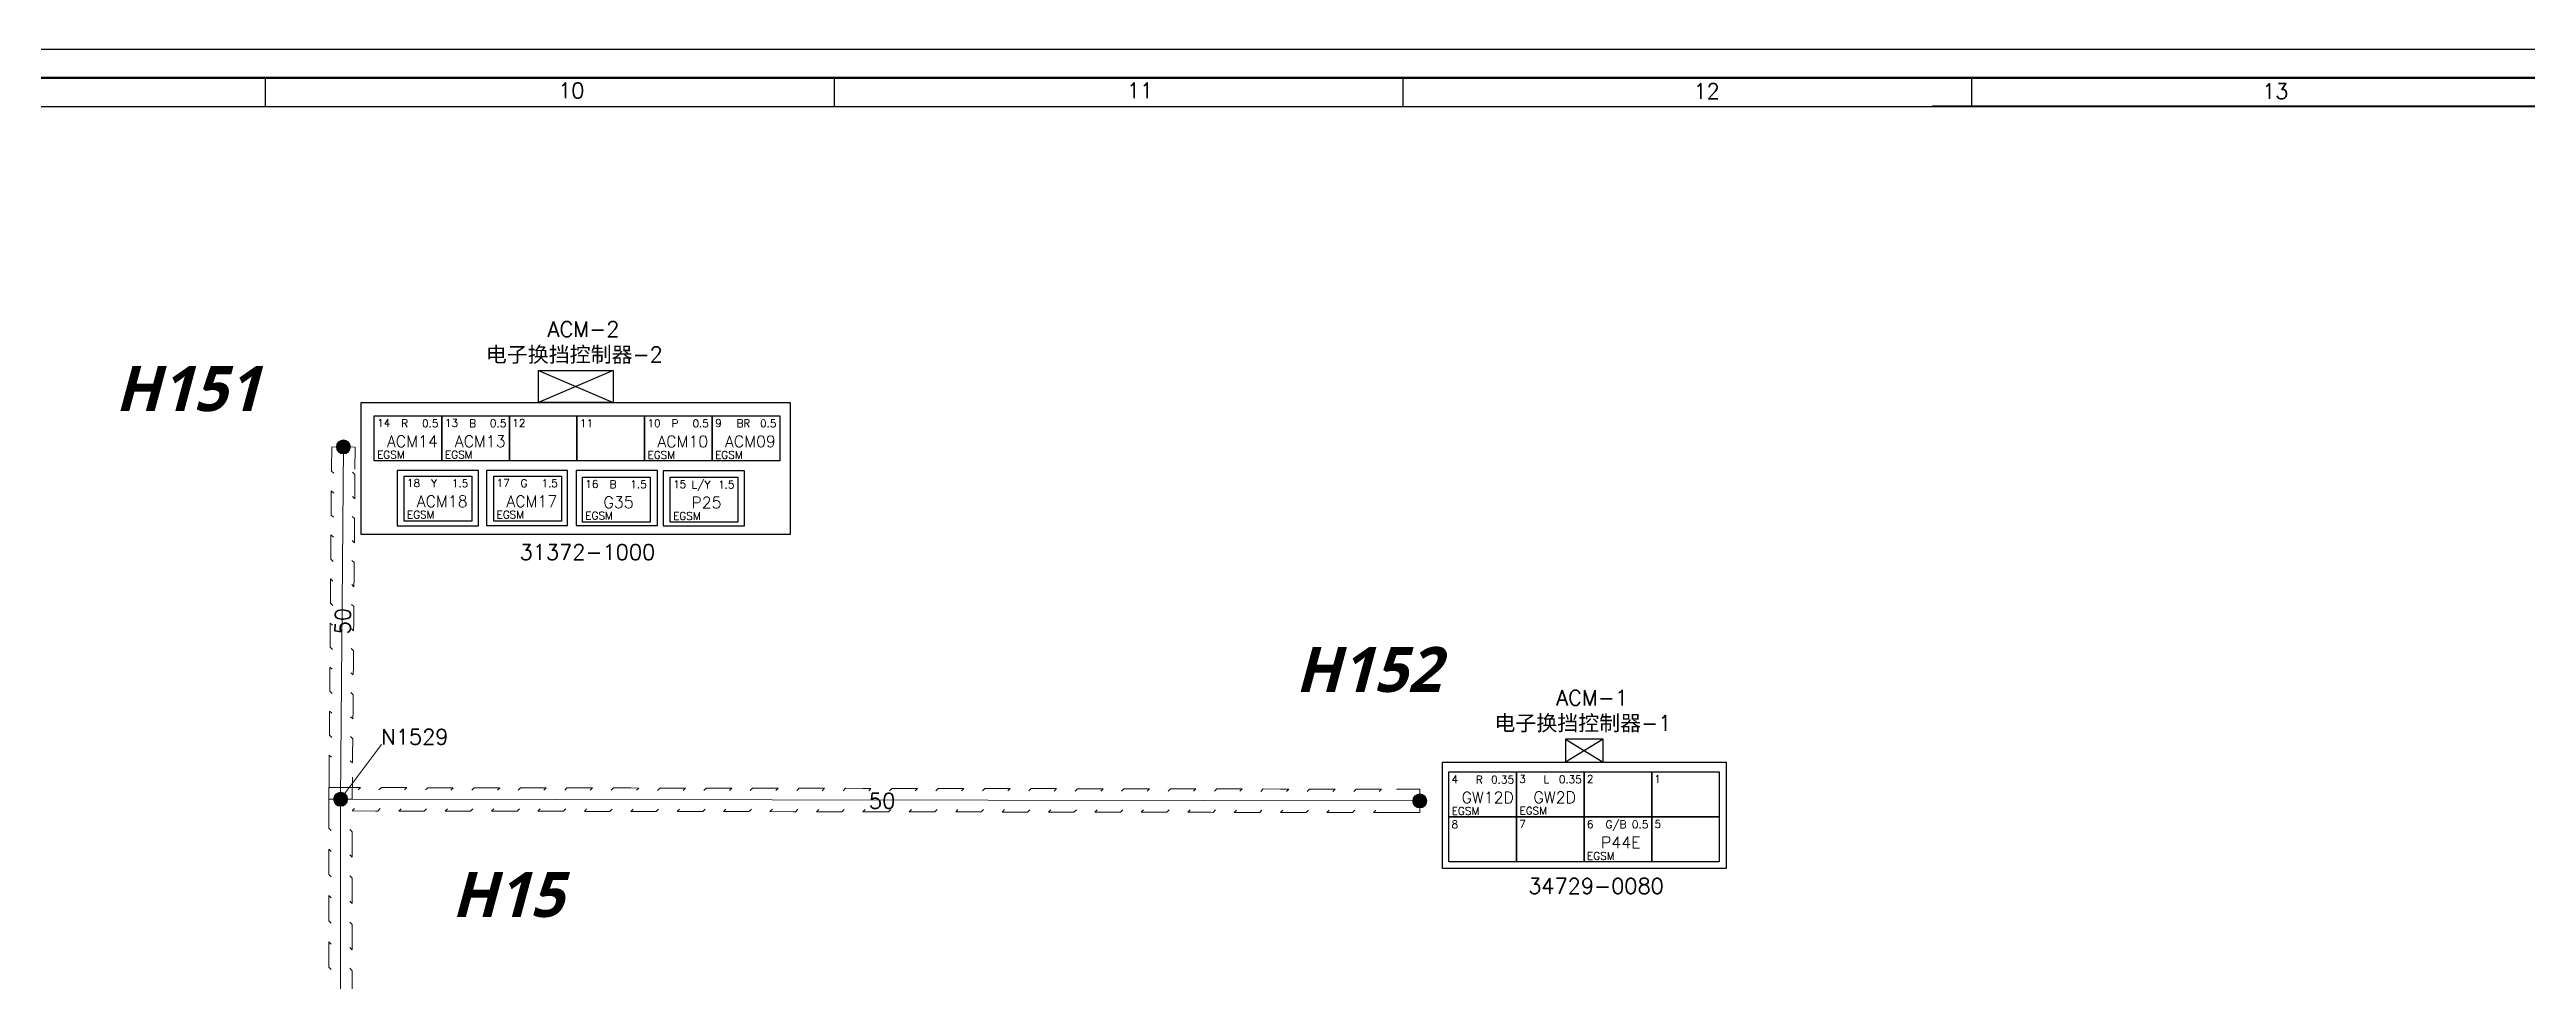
# Model space of a CAD drawing. Header units: millimetres. Extents: x 6 to 3615, y 6 to 858.
# Drawn here: x 899.1 to 1339.8, y 691.8 to 857.5 of the extents above; entities that cross this region are included whole.
import ezdxf

# ---------------------------------------------------------------- set-up
doc = ezdxf.new("R2010")
doc.units = ezdxf.units.MM
doc.styles.add('SegoeUIBoldItalic_Style', font='segoeuiz.ttf')
doc.styles.add('Simplex_Style', font='simplex_.ttf')

msp = doc.modelspace()

# ---------------------------------------------------------------- hatches: boundary and pattern name
h = msp.add_hatch(color=0)
edge = h.paths.add_edge_path()
edge.add_arc((951.39, 786.77), 1.25, 0, 360)
h = msp.add_hatch(color=0)
edge = h.paths.add_edge_path()
edge.add_arc((951.39, 786.77), 1.25, 0, 360)
h = msp.add_hatch(color=0)
edge = h.paths.add_edge_path()
edge.add_arc((950.89, 724.04), 1.25, 0, 360)
h = msp.add_hatch(color=0)
edge = h.paths.add_edge_path()
edge.add_arc((950.89, 724.04), 1.25, 0, 360)
h = msp.add_hatch(color=0)
edge = h.paths.add_edge_path()
edge.add_arc((1142.91, 723.74), 1.25, 0, 360)
h = msp.add_hatch(color=0)
edge = h.paths.add_edge_path()
edge.add_arc((1142.91, 723.74), 1.25, 0, 360)

# ---------------------------------------------------------------- linework, layer by layer
at = {"color": 0, "linetype": 'Continuous', "lineweight": 30, "flags": 128}
for points in [[(1208.79, 857.52), (6.55, 857.52)], [(3615.15, 857.52), (1208.83, 857.52)], [(937.55, 847.4), (937.55, 852.46)], [(1038.74, 847.4), (1038.74, 852.46)], [(1139.93, 847.4), (1139.93, 852.46)], [(1241.12, 847.4), (1241.12, 852.46)], [(31.89, 847.4), (3610.09, 847.4)], [(3610.09, 847.43), (1234.13, 847.43)], [(3610.09, 847.43), (1234.13, 847.43)], [(986.08, 800.36), (999.38, 794.69)], [(999.38, 800.36), (986.08, 794.69)], [(1168.83, 734.75), (1175.54, 730.67)], [(1175.54, 734.75), (1168.83, 730.67)]]:
    msp.add_lwpolyline(points, dxfattribs=at)
at = {"color": 0, "linetype": 'Continuous', "lineweight": 70, "flags": 128}
for points in [[(3610.09, 852.46), (26.83, 852.46)], [(26.83, 852.46), (1204.7, 852.46)]]:
    msp.add_lwpolyline(points, dxfattribs=at)
at = {"color": 0, "linetype": 'Continuous', "lineweight": 13, "flags": 128}
for points in [[(1038.74, 847.4), (1038.74, 852.46)], [(1038.74, 847.4), (1038.74, 852.46)], [(950.89, 724.04), (951.39, 786.77)], [(950.89, 724.04), (958.14, 733.79)], [(950.65, 425.27), (950.89, 724.04)], [(950.89, 724.04), (1142.91, 723.74)]]:
    msp.add_lwpolyline(points, dxfattribs=at)
at = {"color": 0, "linetype": 'Continuous', "lineweight": 30, "flags": 128}
for points in [[(986.08, 800.36), (999.38, 800.36), (999.38, 794.69), (986.08, 794.69), (986.08, 800.36)], [(954.57, 794.69), (1030.89, 794.69), (1030.89, 771.18), (954.57, 771.18), (954.57, 794.69)], [(956.87, 792.29), (968.9, 792.29), (968.9, 784.27), (956.87, 784.27), (956.87, 792.29)], [(968.9, 792.29), (980.92, 792.29), (980.92, 784.27), (968.9, 784.27), (968.9, 792.29)], [(980.92, 792.29), (992.95, 792.29), (992.95, 784.27), (980.92, 784.27), (980.92, 792.29)], [(992.95, 792.29), (1004.98, 792.29), (1004.98, 784.27), (992.95, 784.27), (992.95, 792.29)], [(1004.98, 792.29), (1017.01, 792.29), (1017.01, 784.27), (1004.98, 784.27), (1004.98, 792.29)], [(1017.01, 792.29), (1029.04, 792.29), (1029.04, 784.27), (1017.01, 784.27), (1017.01, 792.29)], [(960.96, 772.74), (975.44, 772.74), (975.44, 782.56), (960.96, 782.56)], [(962.19, 781.59), (974.22, 781.59), (974.22, 773.58), (962.19, 773.58), (962.19, 781.59)], [(976.82, 772.79), (991.29, 772.79), (991.29, 782.6), (976.82, 782.6)], [(978.14, 781.59), (990.17, 781.59), (990.17, 773.58), (978.14, 773.58), (978.14, 781.59)], [(992.8, 772.79), (1007.28, 772.79), (1007.28, 782.6), (992.8, 782.6)], [(993.92, 781.41), (1005.95, 781.41), (1005.95, 773.4), (993.92, 773.4), (993.92, 781.41)], [(1008.26, 772.71), (1022.73, 772.71), (1022.73, 782.53), (1008.26, 782.53)], [(1009.52, 781.41), (1021.54, 781.41), (1021.54, 773.4), (1009.52, 773.4), (1009.52, 781.41)], [(1168.83, 730.67), (1175.54, 730.67), (1175.54, 734.75), (1168.83, 734.75), (1168.83, 730.67)], [(1146.96, 730.67), (1197.41, 730.67), (1197.41, 711.73), (1146.96, 711.73), (1146.96, 730.67)], [(1148.08, 728.93), (1160.11, 728.93), (1160.11, 720.91), (1148.08, 720.91), (1148.08, 728.93)], [(1160.11, 728.93), (1172.14, 728.93), (1172.14, 720.91), (1160.11, 720.91), (1160.11, 728.93)], [(1172.14, 728.93), (1184.17, 728.93), (1184.17, 720.91), (1172.14, 720.91), (1172.14, 728.93)], [(1184.17, 728.93), (1196.2, 728.93), (1196.2, 720.91), (1184.17, 720.91), (1184.17, 728.93)], [(1148.08, 720.91), (1160.11, 720.91), (1160.11, 712.89), (1148.08, 712.89), (1148.08, 720.91)], [(1160.11, 720.91), (1172.14, 720.91), (1172.14, 712.89), (1160.11, 712.89), (1160.11, 720.91)], [(1172.14, 720.91), (1184.17, 720.91), (1184.17, 712.89), (1172.14, 712.89), (1172.14, 720.91)], [(1184.17, 720.91), (1196.2, 720.91), (1196.2, 712.89), (1184.17, 712.89), (1184.17, 720.91)]]:
    msp.add_lwpolyline(points, close=True, dxfattribs=at)
at = {"color": 0, "linetype": 'Continuous', "lineweight": 13, "flags": 128}
for points in [[(949.31, 786.78), (949.28, 782.86)], [(949.31, 786.78), (953.47, 786.75)], [(953.47, 786.75), (953.44, 782.83)], [(949.28, 782.86), (949.27, 782.47)], [(949.27, 782.47), (949.69, 782.08)], [(953.43, 781.85), (953.02, 782.25)], [(953.43, 781.85), (953.41, 778.91)], [(949.24, 778.94), (949.21, 775.02)], [(949.24, 778.94), (949.66, 778.55)], [(953.4, 777.54), (952.99, 777.93)], [(953.41, 778.91), (953.4, 777.54)], [(949.21, 775.02), (949.21, 774.63)], [(949.21, 774.63), (949.62, 774.24)], [(953.37, 774.01), (952.96, 774.41)], [(953.37, 774.01), (953.35, 771.07)], [(949.18, 771.1), (949.15, 767.18)], [(949.15, 767.18), (949.15, 766.79)], [(949.18, 771.1), (949.6, 770.71)], [(953.34, 769.7), (952.92, 770.09)], [(953.35, 771.07), (953.34, 769.7)], [(949.12, 763.26), (949.09, 759.34)], [(949.12, 763.26), (949.53, 762.87)], [(949.15, 766.79), (949.56, 766.4)], [(953.31, 766.17), (952.9, 766.57)], [(953.29, 763.23), (953.27, 761.86)], [(953.31, 766.17), (953.29, 763.23)], [(949.09, 759.34), (949.08, 758.95)], [(949.08, 758.95), (949.5, 758.56)], [(953.25, 758.33), (952.83, 758.73)], [(953.27, 761.86), (952.86, 762.25)], [(953.25, 758.33), (953.22, 755.39)], [(949.06, 755.42), (949.02, 751.5)], [(949.06, 755.42), (949.47, 755.03)], [(953.21, 754.02), (952.8, 754.41)], [(953.22, 755.39), (953.21, 754.02)], [(949.02, 751.5), (949.02, 751.11)], [(949.02, 751.11), (949.43, 750.72)], [(953.18, 750.49), (952.77, 750.88)], [(953.18, 750.49), (953.16, 747.55)], [(948.99, 747.58), (948.96, 743.66)], [(948.99, 747.58), (949.41, 747.19)], [(953.15, 746.18), (952.74, 746.57)], [(953.16, 747.55), (953.15, 746.18)], [(948.96, 743.66), (948.96, 743.27)], [(948.96, 743.27), (949.37, 742.87)], [(953.12, 742.65), (952.71, 743.04)], [(953.12, 742.65), (953.1, 739.71)], [(948.93, 739.74), (948.9, 735.82)], [(948.93, 739.74), (949.34, 739.35)], [(953.09, 738.34), (952.67, 738.73)], [(953.1, 739.71), (953.09, 738.34)], [(948.87, 731.9), (948.84, 727.98)], [(948.87, 731.9), (949.28, 731.51)], [(948.9, 735.82), (948.9, 735.43)], [(948.9, 735.43), (949.31, 735.03)], [(953.06, 734.81), (952.64, 735.2)], [(953.03, 731.87), (953.02, 730.5)], [(953.06, 734.81), (953.03, 731.87)], [(948.8, 724.06), (948.84, 727.98)], [(953.02, 730.5), (952.61, 730.89)], [(952.97, 724.03), (953, 727.95)], [(948.8, 721.96), (948.81, 726.13)], [(948.8, 724.06), (952.97, 724.03)], [(948.81, 726.13), (952.98, 726.12)], [(952.98, 726.12), (954.42, 726.12)], [(954.42, 726.12), (954.01, 725.71)], [(958.14, 726.12), (957.72, 725.7)], [(958.14, 726.12), (961.23, 726.11)], [(961.23, 726.11), (962.68, 726.11)], [(962.68, 726.11), (962.27, 725.69)], [(966.4, 726.1), (965.98, 725.69)], [(966.4, 726.1), (969.49, 726.1)], [(969.49, 726.1), (970.94, 726.1)], [(970.94, 726.1), (970.52, 725.68)], [(974.65, 726.09), (974.24, 725.67)], [(974.65, 726.09), (977.75, 726.08)], [(977.75, 726.08), (979.2, 726.08)], [(979.2, 726.08), (978.78, 725.67)], [(982.91, 726.08), (982.5, 725.66)], [(982.91, 726.08), (986.01, 726.07)], [(986.01, 726.07), (987.45, 726.07)], [(987.45, 726.07), (987.04, 725.65)], [(991.17, 726.06), (990.76, 725.65)], [(991.17, 726.06), (994.27, 726.06)], [(994.27, 726.06), (995.71, 726.06)], [(995.71, 726.06), (995.3, 725.64)], [(999.43, 726.05), (999.02, 725.63)], [(999.43, 726.05), (1002.53, 726.05)], [(1002.53, 726.05), (1003.97, 726.04)], [(1003.97, 726.04), (1003.56, 725.63)], [(1007.69, 726.04), (1007.27, 725.62)], [(1007.69, 726.04), (1010.78, 726.03)], [(1010.78, 726.03), (1012.23, 726.03)], [(1012.23, 726.03), (1011.82, 725.61)], [(1015.95, 726.02), (1015.53, 725.61)], [(1015.95, 726.02), (1019.04, 726.02)], [(1019.04, 726.02), (1020.49, 726.02)], [(1020.49, 726.02), (1020.07, 725.6)], [(1024.2, 726.01), (1023.79, 725.6)], [(1024.2, 726.01), (1027.3, 726.01)], [(1027.3, 726.01), (1028.75, 726)], [(1028.75, 726), (1028.33, 725.59)], [(1032.46, 726), (1032.05, 725.58)], [(1032.46, 726), (1035.56, 725.99)], [(1035.56, 725.99), (1037, 725.99)], [(1037, 725.99), (1036.59, 725.57)], [(1040.72, 725.99), (1040.31, 725.57)], [(1040.72, 725.99), (1043.82, 725.98)], [(1043.82, 725.98), (1045.26, 725.98)], [(1045.26, 725.98), (1044.85, 725.56)], [(1048.98, 725.97), (1048.56, 725.56)], [(1048.98, 725.97), (1052.07, 725.97)], [(1052.07, 725.97), (1053.52, 725.96)], [(1053.52, 725.96), (1053.11, 725.55)], [(1057.24, 725.96), (1056.82, 725.54)], [(1057.24, 725.96), (1060.33, 725.95)], [(1060.33, 725.95), (1061.78, 725.95)], [(1061.78, 725.95), (1061.36, 725.54)], [(1065.49, 725.95), (1065.08, 725.53)], [(1065.49, 725.95), (1068.59, 725.94)], [(1068.59, 725.94), (1070.04, 725.94)], [(1070.04, 725.94), (1069.62, 725.52)], [(1073.75, 725.93), (1073.34, 725.52)], [(1073.75, 725.93), (1076.85, 725.93)], [(1076.85, 725.93), (1078.29, 725.93)], [(1078.29, 725.93), (1077.88, 725.51)], [(1082.01, 725.92), (1081.6, 725.5)], [(1082.01, 725.92), (1085.11, 725.91)], [(1085.11, 725.91), (1086.55, 725.91)], [(1086.55, 725.91), (1086.14, 725.5)], [(1090.27, 725.91), (1089.86, 725.49)], [(1090.27, 725.91), (1093.37, 725.9)], [(1093.37, 725.9), (1094.81, 725.9)], [(1094.81, 725.9), (1094.4, 725.48)], [(1098.53, 725.89), (1098.11, 725.48)], [(1098.53, 725.89), (1101.62, 725.89)], [(1101.62, 725.89), (1103.07, 725.89)], [(1103.07, 725.89), (1102.66, 725.47)], [(1106.79, 725.88), (1106.37, 725.46)], [(1106.79, 725.88), (1109.88, 725.88)], [(1109.88, 725.88), (1111.33, 725.87)], [(1111.33, 725.87), (1110.91, 725.46)], [(1115.04, 725.87), (1114.63, 725.45)], [(1115.04, 725.87), (1118.14, 725.86)], [(1118.14, 725.86), (1119.59, 725.86)], [(1119.59, 725.86), (1119.17, 725.44)], [(1123.3, 725.85), (1122.89, 725.44)], [(1123.3, 725.85), (1126.4, 725.85)], [(1126.4, 725.85), (1127.84, 725.85)], [(1127.84, 725.85), (1127.43, 725.43)], [(1131.56, 725.84), (1131.15, 725.42)], [(1131.56, 725.84), (1134.66, 725.84)], [(1134.66, 725.84), (1136.1, 725.83)], [(1136.1, 725.83), (1135.69, 725.42)], [(1142.91, 725.82), (1138.79, 725.83)], [(1142.91, 721.66), (1142.91, 725.82)], [(948.8, 718.87), (948.8, 721.96)], [(948.8, 718.87), (949.22, 718.46)], [(952.97, 718.25), (952.55, 718.66)], [(952.97, 721.96), (953.38, 722.37)], [(952.97, 721.96), (952.97, 721.96)], [(952.97, 721.96), (952.97, 721.96)], [(952.97, 721.96), (957.1, 721.95)], [(957.1, 721.95), (957.51, 721.95)], [(957.51, 721.95), (957.93, 722.37)], [(961.23, 721.94), (961.64, 722.36)], [(961.23, 721.94), (965.36, 721.94)], [(965.36, 721.94), (965.77, 721.94)], [(965.77, 721.94), (966.18, 722.35)], [(969.49, 721.93), (969.9, 722.35)], [(969.49, 721.93), (973.62, 721.92)], [(973.62, 721.92), (974.03, 721.92)], [(974.03, 721.92), (974.44, 722.34)], [(977.74, 721.92), (978.16, 722.33)], [(977.74, 721.92), (981.87, 721.91)], [(981.87, 721.91), (982.29, 721.91)], [(982.29, 721.91), (982.7, 722.33)], [(986, 721.91), (986.42, 722.32)], [(986, 721.91), (990.13, 721.9)], [(990.13, 721.9), (990.54, 721.9)], [(990.54, 721.9), (990.96, 722.31)], [(994.26, 721.89), (994.67, 722.31)], [(994.26, 721.89), (998.39, 721.89)], [(998.39, 721.89), (998.8, 721.88)], [(998.8, 721.88), (999.22, 722.3)], [(1002.52, 721.88), (1002.93, 722.3)], [(1002.52, 721.88), (1006.65, 721.87)], [(1006.65, 721.87), (1007.06, 721.87)], [(1007.06, 721.87), (1007.47, 722.29)], [(1010.78, 721.87), (1011.19, 722.28)], [(1010.78, 721.87), (1014.91, 721.86)], [(1014.91, 721.86), (1015.32, 721.86)], [(1015.32, 721.86), (1015.73, 722.27)], [(1019.04, 721.85), (1019.45, 722.27)], [(1019.04, 721.85), (1023.16, 721.85)], [(1023.16, 721.85), (1023.58, 721.85)], [(1023.58, 721.85), (1023.99, 722.26)], [(1027.29, 721.84), (1027.71, 722.26)], [(1027.29, 721.84), (1031.42, 721.83)], [(1031.42, 721.83), (1031.84, 721.83)], [(1031.84, 721.83), (1032.25, 722.25)], [(1035.55, 721.83), (1035.97, 722.24)], [(1035.55, 721.83), (1039.68, 721.82)], [(1039.68, 721.82), (1040.09, 721.82)], [(1040.09, 721.82), (1040.51, 722.24)], [(1043.81, 721.81), (1044.22, 722.23)], [(1043.81, 721.81), (1047.94, 721.81)], [(1047.94, 721.81), (1048.35, 721.81)], [(1048.35, 721.81), (1048.77, 722.22)], [(1052.07, 721.8), (1052.48, 722.22)], [(1052.07, 721.8), (1056.2, 721.79)], [(1056.2, 721.79), (1056.61, 721.79)], [(1056.61, 721.79), (1057.02, 722.21)], [(1060.33, 721.79), (1060.74, 722.2)], [(1060.33, 721.79), (1064.46, 721.78)], [(1064.46, 721.78), (1064.87, 721.78)], [(1064.87, 721.78), (1065.28, 722.2)], [(1068.58, 721.77), (1069, 722.19)], [(1068.58, 721.77), (1072.71, 721.77)], [(1072.71, 721.77), (1073.13, 721.77)], [(1073.13, 721.77), (1073.54, 722.18)], [(1076.84, 721.76), (1077.26, 722.18)], [(1076.84, 721.76), (1080.97, 721.75)], [(1080.97, 721.75), (1081.38, 721.75)], [(1081.38, 721.75), (1081.8, 722.17)], [(1085.1, 721.75), (1085.51, 722.16)], [(1085.1, 721.75), (1089.23, 721.74)], [(1089.23, 721.74), (1089.64, 721.74)], [(1089.64, 721.74), (1090.06, 722.16)], [(1093.36, 721.73), (1093.77, 722.15)], [(1093.36, 721.73), (1097.49, 721.73)], [(1097.49, 721.73), (1097.9, 721.73)], [(1097.9, 721.73), (1098.31, 722.14)], [(1101.62, 721.72), (1102.03, 722.14)], [(1101.62, 721.72), (1105.75, 721.72)], [(1105.75, 721.72), (1106.16, 721.71)], [(1106.16, 721.71), (1106.57, 722.13)], [(1109.88, 721.71), (1110.29, 722.12)], [(1109.88, 721.71), (1114, 721.7)], [(1114, 721.7), (1114.42, 721.7)], [(1114.42, 721.7), (1114.83, 722.12)], [(1118.13, 721.7), (1118.55, 722.11)], [(1118.13, 721.7), (1122.26, 721.69)], [(1122.26, 721.69), (1122.68, 721.69)], [(1122.68, 721.69), (1123.09, 722.1)], [(1126.39, 721.68), (1126.81, 722.1)], [(1126.39, 721.68), (1130.52, 721.68)], [(1130.52, 721.68), (1130.93, 721.68)], [(1130.93, 721.68), (1131.35, 722.09)], [(1134.65, 721.67), (1135.06, 722.09)], [(1134.65, 721.67), (1138.78, 721.66)], [(1142.91, 721.66), (1138.78, 721.66)], [(948.8, 713.72), (948.8, 715.16)], [(948.8, 715.16), (949.21, 714.75)], [(952.96, 713.72), (952.55, 714.13)], [(952.96, 713.72), (952.97, 717.84)], [(952.97, 717.84), (952.97, 718.25)], [(948.79, 710.63), (948.8, 713.72)], [(948.79, 710.63), (949.21, 710.22)], [(952.96, 710.01), (952.54, 710.42)], [(952.96, 709.6), (952.96, 710.01)], [(952.96, 705.47), (952.96, 709.6)], [(948.79, 705.48), (948.79, 706.92)], [(948.79, 706.92), (949.21, 706.51)], [(948.79, 702.39), (948.79, 705.48)], [(952.96, 705.47), (952.54, 705.89)], [(948.79, 702.39), (949.2, 701.97)], [(952.95, 701.77), (952.54, 702.18)], [(952.95, 701.35), (952.95, 701.77)], [(952.95, 697.23), (952.95, 701.35)], [(948.78, 697.24), (948.78, 698.68)], [(948.78, 698.68), (949.2, 698.27)], [(948.78, 694.15), (948.78, 697.24)], [(952.95, 697.23), (952.53, 697.65)], [(948.78, 694.15), (949.2, 693.73)], [(952.95, 693.52), (952.53, 693.94)], [(952.94, 688.99), (952.95, 693.11)], [(952.95, 693.11), (952.95, 693.52)]]:
    msp.add_lwpolyline(points, close=True, dxfattribs=at)
at = {"color": 0, "linetype": 'Continuous', "lineweight": 13}
for centre in [(951.39, 786.77), (951.39, 786.77), (950.89, 724.04), (950.89, 724.04), (1142.91, 723.74), (1142.91, 723.74)]:
    msp.add_circle(centre, 1.25, dxfattribs=at)

# ---------------------------------------------------------------- texts
at = {"color": 0, "linetype": 'Continuous', "style": 'Simplex_Style'}
for s, height, p in [('10', 2.733, (989.6, 848.86)), ('11', 2.733, (1090.79, 848.86)), ('12', 2.733, (1191.6, 848.73)), ('13', 2.733, (1292.79, 848.73)), ('ACM-2', 2.734, (987.73, 806.36)), ('电子换挡控制器-2', 2.734, (976.73, 801.86)), ('14', 1.367, (957.39, 790.34)), ('R', 1.37, (961.68, 790.29)), ('0.5', 1.367, (965.38, 790.29)), ('13', 1.367, (969.45, 790.35)), ('B', 1.37, (973.75, 790.3)), ('0.5', 1.367, (977.45, 790.3)), ('12', 1.367, (981.42, 790.34)), ('11', 1.367, (993.48, 790.31)), ('10', 1.367, (1005.49, 790.3)), ('P', 1.37, (1009.79, 790.26)), ('0.5', 1.367, (1013.49, 790.26)), ('9', 1.37, (1017.52, 790.32)), ('BR', 1.367, (1021.32, 790.27)), ('0.5', 1.367, (1025.52, 790.27)), ('EGSM', 1.367, (957.38, 784.69)), ('ACM14', 2.051, (959.13, 786.74)), ('EGSM', 1.367, (969.45, 784.7)), ('ACM13', 2.051, (971.2, 786.75)), ('EGSM', 1.367, (1005.49, 784.66)), ('ACM10', 2.051, (1007.24, 786.71)), ('EGSM', 1.367, (1017.52, 784.67)), ('ACM09', 2.051, (1019.27, 786.72)), ('18', 1.367, (962.68, 779.66)), ('Y', 1.37, (966.98, 779.61)), ('1.5', 1.367, (970.68, 779.61)), ('17', 1.367, (978.64, 779.66)), ('G', 1.37, (982.93, 779.62)), ('1.5', 1.367, (986.63, 779.62)), ('16', 1.367, (994.42, 779.48)), ('B', 1.37, (998.72, 779.43)), ('1.5', 1.367, (1002.42, 779.43)), ('15', 1.367, (1010.05, 779.44)), ('L/Y', 1.367, (1013.35, 779.39)), ('1.5', 1.367, (1018.05, 779.39)), ('ACM18', 2.051, (964.43, 776.07)), ('ACM17', 2.051, (980.38, 776.07)), ('G35', 2.051, (997.67, 775.89)), ('P25', 2.051, (1013.3, 775.84)), ('EGSM', 1.367, (962.68, 774.02)), ('EGSM', 1.367, (978.63, 774.02)), ('EGSM', 1.367, (994.42, 773.84)), ('EGSM', 1.367, (1010.05, 773.79)), ('31372-1000', 2.734, (982.73, 766.68)), ('ACM-1', 2.734, (1167.19, 740.75)), ('N1529', 2.734, (958.14, 733.79)), ('电子换挡控制器-1', 2.734, (1156.19, 736.25)), ('4', 1.37, (1148.57, 726.92)), ('R', 1.37, (1152.89, 726.87)), ('0.35', 1.367, (1155.59, 726.87)), ('3', 1.37, (1160.61, 726.94)), ('L', 1.37, (1164.94, 726.9)), ('0.35', 1.367, (1167.64, 726.9)), ('2', 1.37, (1172.62, 726.98)), ('1', 1.37, (1184.64, 726.97)), ('50', 2.734, (1044.9, 722.39)), ('GW12D', 2.051, (1150.34, 723.32)), ('GW2D', 2.051, (1163.14, 723.35)), ('8', 1.37, (1148.54, 718.91)), ('EGSM', 1.367, (1148.59, 721.27)), ('7', 1.37, (1160.62, 718.93)), ('EGSM', 1.367, (1160.64, 721.3)), ('6', 1.37, (1172.63, 718.91)), ('G/B', 1.367, (1175.95, 718.87)), ('0.5', 1.367, (1180.65, 718.87)), ('5', 1.37, (1184.65, 718.93)), ('EGSM', 1.367, (1172.65, 713.27)), ('P44E', 2.051, (1175.15, 715.32)), ('34729-0080', 2.734, (1162.19, 707.23))]:
    msp.add_text(s, height=height, dxfattribs=at).set_placement(p)
msp.add_text('50', height=2.734, rotation=-271, dxfattribs=at).set_placement((952.61, 753.38))
at = {"char_height": 8, "attachment_point": 1, "style": 'SegoeUIBoldItalic_Style'}
for s, insert in [('{\\fSegoe UI Semilight|b1|i1|c134|p34;\\C1;H151}', (910.77, 801.15)), ('{\\fSegoe UI Semilight|b1|i1|c134|p34;\\C1;H152}', (1120.77, 751.15)), ('{\\fSegoe UI Semilight|b1|i1|c134|p34;\\C1;H15}', (970.66, 711.09))]:
    msp.add_mtext_dynamic_manual_height_columns(s, width=42.6639, gutter_width=12.5, heights=[2.5], dxfattribs=dict(at, insert=insert))

doc.saveas('drawing.dxf')
